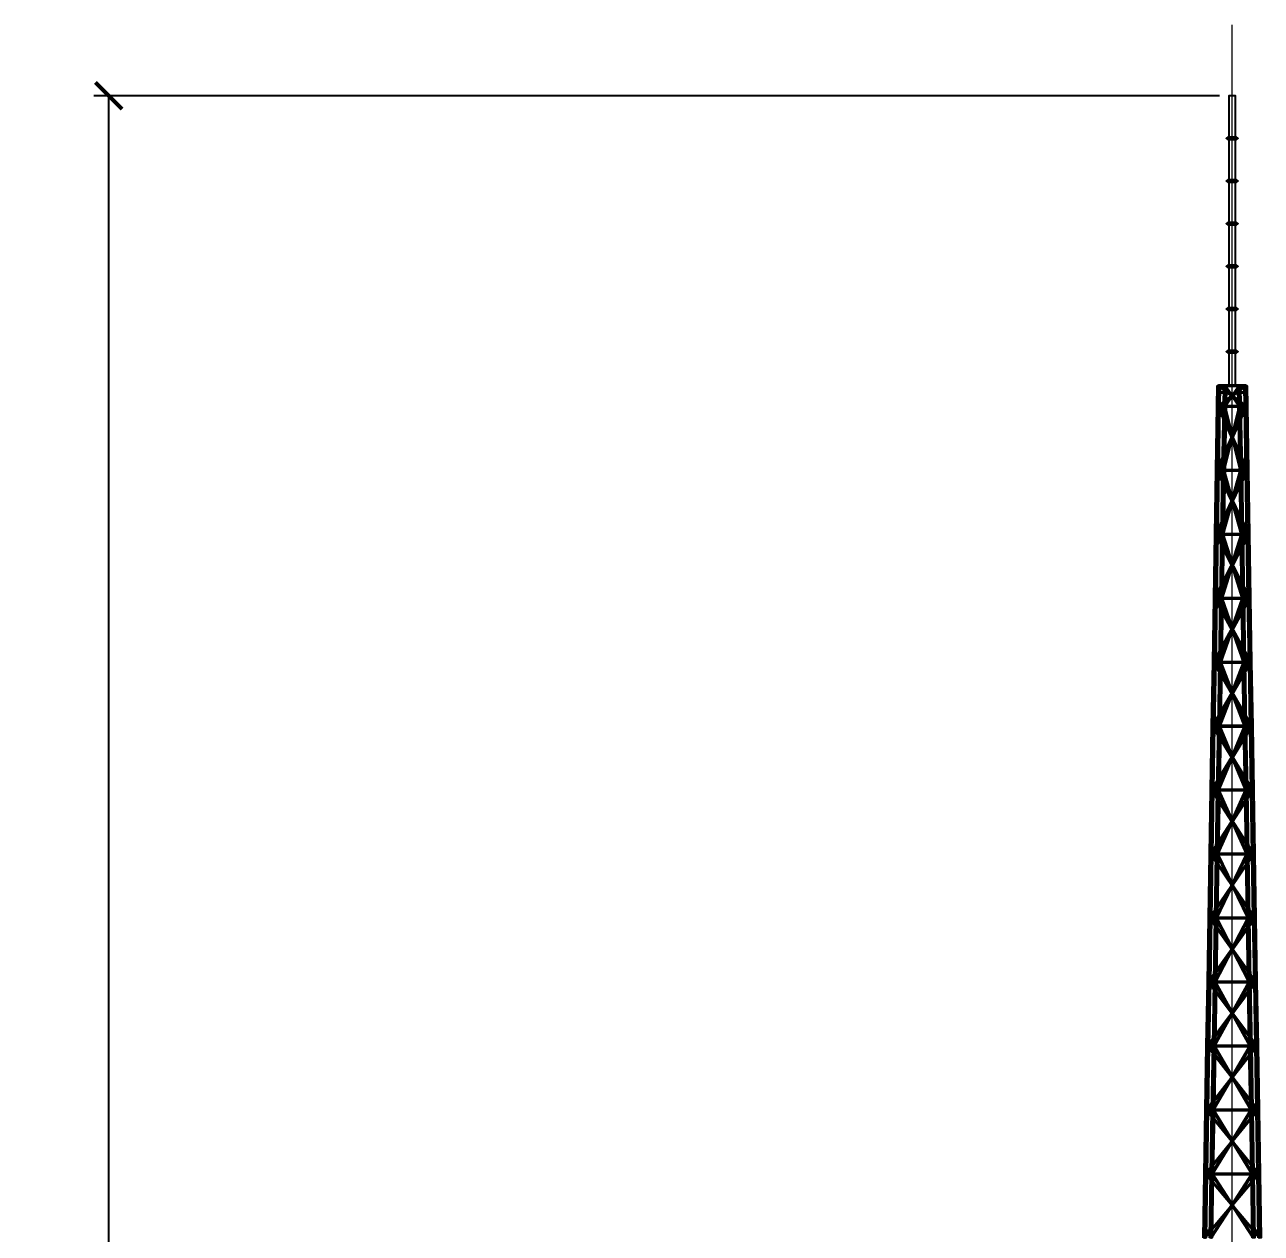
# Model space of a CAD drawing. Header units: millimetres. Extents: x -84906 to 117550, y -3000 to 338000.
# Drawn here: x -84906 to 2045, y 252970 to 338000 of the extents above; entities that cross this region are included whole.
import ezdxf

# ---------------------------------------------------------------- set-up
doc = ezdxf.new("R2010")
doc.units = ezdxf.units.MM
for name, color, linetype, lineweight in [('D-BMK-AXIS', 7, 'Continuous', 13), ('D-STR-ANTN', 7, 'Continuous', 25), ('D-STR-DIM', 7, 'Continuous', 13)]:
    doc.layers.add(name, color=color, linetype=linetype, lineweight=lineweight)
doc.styles.add('OpenSansCondensed-Light', font='OpenSansCondensed-Light.ttf')
doc.styles.add('TOWER_UNICODE', font='Arial Unicode.ttf')
doc.dimstyles.new('EZDXF', dxfattribs={"dimtxt": 0.25, "dimasz": 0.175, "dimexe": 0.375, "dimexo": 0.125, "dimgap": 0.1, "dimtad": 1, "dimlfac": 100, "dimzin": 12, "dimdsep": 46, "dimtxsty": 'OpenSansCondensed-Light', "dimblk": 'ARCHTICK', "dimcen": 2.5, "dimazin": 3, "dimtfac": 0.5, "dimtmove": 2, "dimatfit": 3})

# ---------------------------------------------------------------- blocks, each defined once
blk = doc.blocks.new('_ARCHTICK')
at = {"color": 0, "linetype": 'BYBLOCK', "const_width": 0.15}
blk.add_lwpolyline([(-0.5, -0.5), (0.5, 0.5)], dxfattribs=at)

msp = doc.modelspace()

# ---------------------------------------------------------------- linework, layer by layer
at = {"layer": 'D-BMK-AXIS'}
msp.add_line((0, -3000), (0, 338000), dxfattribs=at)
at = {"layer": 'D-STR-ANTN'}
for points in [[(-225, 312600), (225, 312600), (225, 333000), (-225, 333000)], [(-225, 329970), (-380, 329970), (-380, 330030), (-225, 330030)], [(-225, 329970), (-380, 329970), (-380, 330030), (-225, 330030)], [(-380, 330022), (380, 330022), (380, 329978), (-380, 329978)], [(380, 329978), (-380, 329978), (-380, 330022), (380, 330022)], [(-310, 329920), (310, 329920), (310, 330080), (-310, 330080)], [(225, 330030), (380, 330030), (380, 329970), (225, 329970)], [(225, 330030), (380, 330030), (380, 329970), (225, 329970)], [(-225, 326970), (-380, 326970), (-380, 327030), (-225, 327030)], [(-225, 326970), (-380, 326970), (-380, 327030), (-225, 327030)], [(-380, 327022), (380, 327022), (380, 326978), (-380, 326978)], [(380, 326978), (-380, 326978), (-380, 327022), (380, 327022)], [(-310, 326920), (310, 326920), (310, 327080), (-310, 327080)], [(225, 327030), (380, 327030), (380, 326970), (225, 326970)], [(225, 327030), (380, 327030), (380, 326970), (225, 326970)], [(-225, 323970), (-380, 323970), (-380, 324030), (-225, 324030)], [(-225, 323970), (-380, 323970), (-380, 324030), (-225, 324030)], [(-380, 324022), (380, 324022), (380, 323978), (-380, 323978)], [(380, 323978), (-380, 323978), (-380, 324022), (380, 324022)], [(-310, 323920), (310, 323920), (310, 324080), (-310, 324080)], [(225, 324030), (380, 324030), (380, 323970), (225, 323970)], [(225, 324030), (380, 324030), (380, 323970), (225, 323970)], [(-225, 320970), (-380, 320970), (-380, 321030), (-225, 321030)], [(-225, 320970), (-380, 320970), (-380, 321030), (-225, 321030)], [(-380, 321022), (380, 321022), (380, 320978), (-380, 320978)], [(380, 320978), (-380, 320978), (-380, 321022), (380, 321022)], [(-310, 320920), (310, 320920), (310, 321080), (-310, 321080)], [(225, 321030), (380, 321030), (380, 320970), (225, 320970)], [(225, 321030), (380, 321030), (380, 320970), (225, 320970)], [(-225, 317970), (-380, 317970), (-380, 318030), (-225, 318030)], [(-225, 317970), (-380, 317970), (-380, 318030), (-225, 318030)], [(-380, 318022), (380, 318022), (380, 317978), (-380, 317978)], [(380, 317978), (-380, 317978), (-380, 318022), (380, 318022)], [(-310, 317920), (310, 317920), (310, 318080), (-310, 318080)], [(225, 318030), (380, 318030), (380, 317970), (225, 317970)], [(225, 318030), (380, 318030), (380, 317970), (225, 317970)], [(-225, 314970), (-380, 314970), (-380, 315030), (-225, 315030)], [(-225, 314970), (-380, 314970), (-380, 315030), (-225, 315030)], [(-380, 315022), (380, 315022), (380, 314978), (-380, 314978)], [(380, 314978), (-380, 314978), (-380, 315022), (380, 315022)], [(-310, 314920), (310, 314920), (310, 315080), (-310, 315080)], [(225, 315030), (380, 315030), (380, 314970), (225, 314970)], [(225, 315030), (380, 315030), (380, 314970), (225, 314970)], [(-1069.2, 311151.8), (-1045, 312601.8), (-835, 312598.2), (-859.2, 311148.2)], [(-1069.2, 311151.8), (-1045, 312601.8), (-835, 312598.2), (-859.2, 311148.2)], [(-1014.2, 311150.8), (-990, 312600.8), (-890, 312599.2), (-914.2, 311149.2)], [(-1014.2, 311150.8), (-990, 312600.8), (-890, 312599.2), (-914.2, 311149.2)], [(-994.5, 311189.8), (909.7, 312639.8), (970.3, 312560.2), (-933.9, 311110.2)], [(-994.5, 311189.8), (909.7, 312639.8), (970.3, 312560.2), (-933.9, 311110.2)], [(933.9, 311110.2), (-970.3, 312560.2), (-909.7, 312639.8), (994.5, 311189.8)], [(933.9, 311110.2), (-970.3, 312560.2), (-909.7, 312639.8), (994.5, 311189.8)], [(-508, 312072), (-948, 312072), (-948, 312168), (-508, 312168)], [(-508, 312072), (-948, 312072), (-948, 312168), (-508, 312168)], [(-502.7, 312392), (-942.7, 312392), (-942.7, 312488), (-502.7, 312488)], [(-502.7, 312392), (-942.7, 312392), (-942.7, 312488), (-502.7, 312488)], [(-940, 312660), (940, 312660), (940, 312540), (-940, 312540)], [(940, 312540), (-940, 312540), (-940, 312660), (940, 312660)], [(-619.2, 311151.6), (-595, 312601.6), (-405, 312598.4), (-429.2, 311148.4)], [(-619.2, 311151.6), (-595, 312601.6), (-405, 312598.4), (-429.2, 311148.4)], [(-564.2, 311150.7), (-540, 312600.7), (-460, 312599.3), (-484.2, 311149.3)], [(-564.2, 311150.7), (-540, 312600.7), (-460, 312599.3), (-484.2, 311149.3)], [(-556.9, 311173.1), (467.3, 312623.1), (532.7, 312576.9), (-491.5, 311126.9)], [(-556.9, 311173.1), (467.3, 312623.1), (532.7, 312576.9), (-491.5, 311126.9)], [(491.5, 311126.9), (-532.7, 312576.9), (-467.3, 312623.1), (556.9, 311173.1)], [(491.5, 311126.9), (-532.7, 312576.9), (-467.3, 312623.1), (556.9, 311173.1)], [(-500, 312650), (500, 312650), (500, 312550), (-500, 312550)], [(500, 312550), (-500, 312550), (-500, 312650), (500, 312650)], [(429.2, 311148.4), (405, 312598.4), (595, 312601.6), (619.2, 311151.6)], [(429.2, 311148.4), (405, 312598.4), (595, 312601.6), (619.2, 311151.6)], [(484.2, 311149.3), (460, 312599.3), (540, 312600.7), (564.2, 311150.7)], [(484.2, 311149.3), (460, 312599.3), (540, 312600.7), (564.2, 311150.7)], [(502.7, 312488), (942.7, 312488), (942.7, 312392), (502.7, 312392)], [(502.7, 312488), (942.7, 312488), (942.7, 312392), (502.7, 312392)], [(508, 312168), (948, 312168), (948, 312072), (508, 312072)], [(508, 312168), (948, 312168), (948, 312072), (508, 312072)], [(859.2, 311148.2), (835, 312598.2), (1045, 312601.8), (1069.2, 311151.8)], [(859.2, 311148.2), (835, 312598.2), (1045, 312601.8), (1069.2, 311151.8)], [(914.2, 311149.2), (890, 312599.2), (990, 312600.8), (1014.2, 311150.8)], [(914.2, 311149.2), (890, 312599.2), (990, 312600.8), (1014.2, 311150.8)], [(-521.5, 311262), (-961.5, 311262), (-961.5, 311358), (-521.5, 311358)], [(-521.5, 311262), (-961.5, 311262), (-961.5, 311358), (-521.5, 311358)], [(521.5, 311358), (961.5, 311358), (961.5, 311262), (521.5, 311262)], [(521.5, 311358), (961.5, 311358), (961.5, 311262), (521.5, 311262)], [(-1144.2, 306651.8), (-1069.2, 311151.8), (-859.2, 311148.2), (-934.3, 306648.2)], [(-1144.2, 306651.8), (-1069.2, 311151.8), (-859.2, 311148.2), (-934.3, 306648.2)], [(-1089.2, 306650.8), (-1014.2, 311150.8), (-914.2, 311149.2), (-989.3, 306649.2)], [(-1089.2, 306650.8), (-1014.2, 311150.8), (-914.2, 311149.2), (-989.3, 306649.2)], [(-1084.9, 306670.3), (918.5, 311170.3), (1009.9, 311129.7), (-993.6, 306629.7)], [(-1084.9, 306670.3), (918.5, 311170.3), (1009.9, 311129.7), (-993.6, 306629.7)], [(993.6, 306629.7), (-1009.9, 311129.7), (-918.5, 311170.3), (1084.9, 306670.3)], [(993.6, 306629.7), (-1009.9, 311129.7), (-918.5, 311170.3), (1084.9, 306670.3)], [(-526.9, 310942), (-966.9, 310942), (-966.9, 311038), (-526.9, 311038)], [(-526.9, 310942), (-966.9, 310942), (-966.9, 311038), (-526.9, 311038)], [(-964.2, 311210), (964.2, 311210), (964.2, 311090), (-964.2, 311090)], [(964.2, 311090), (-964.2, 311090), (-964.2, 311210), (964.2, 311210)], [(-694.2, 306651.6), (-619.2, 311151.6), (-429.2, 311148.4), (-504.3, 306648.4)], [(-694.2, 306651.6), (-619.2, 311151.6), (-429.2, 311148.4), (-504.3, 306648.4)], [(-639.2, 306650.7), (-564.2, 311150.7), (-484.2, 311149.3), (-559.3, 306649.3)], [(-639.2, 306650.7), (-564.2, 311150.7), (-484.2, 311149.3), (-559.3, 306649.3)], [(-638.1, 306659.7), (485.4, 311159.7), (563, 311140.3), (-560.4, 306640.3)], [(-638.1, 306659.7), (485.4, 311159.7), (563, 311140.3), (-560.4, 306640.3)], [(560.4, 306640.3), (-563, 311140.3), (-485.4, 311159.7), (638.1, 306659.7)], [(560.4, 306640.3), (-563, 311140.3), (-485.4, 311159.7), (638.1, 306659.7)], [(-524.2, 311200), (524.2, 311200), (524.2, 311100), (-524.2, 311100)], [(524.2, 311100), (-524.2, 311100), (-524.2, 311200), (524.2, 311200)], [(504.3, 306648.4), (429.2, 311148.4), (619.2, 311151.6), (694.2, 306651.6)], [(504.3, 306648.4), (429.2, 311148.4), (619.2, 311151.6), (694.2, 306651.6)], [(559.3, 306649.3), (484.2, 311149.3), (564.2, 311150.7), (639.2, 306650.7)], [(559.3, 306649.3), (484.2, 311149.3), (564.2, 311150.7), (639.2, 306650.7)], [(526.9, 311038), (966.9, 311038), (966.9, 310942), (526.9, 310942)], [(526.9, 311038), (966.9, 311038), (966.9, 310942), (526.9, 310942)], [(934.3, 306648.2), (859.2, 311148.2), (1069.2, 311151.8), (1144.2, 306651.8)], [(934.3, 306648.2), (859.2, 311148.2), (1069.2, 311151.8), (1144.2, 306651.8)], [(989.3, 306649.2), (914.2, 311149.2), (1014.2, 311150.8), (1089.2, 306650.8)], [(989.3, 306649.2), (914.2, 311149.2), (1014.2, 311150.8), (1089.2, 306650.8)], [(-1219.3, 302151.8), (-1144.2, 306651.8), (-934.3, 306648.2), (-1009.3, 302148.2)], [(-1219.3, 302151.8), (-1144.2, 306651.8), (-934.3, 306648.2), (-1009.3, 302148.2)], [(-1164.3, 302150.8), (-1089.2, 306650.8), (-989.3, 306649.2), (-1064.3, 302149.2)], [(-1164.3, 302150.8), (-1089.2, 306650.8), (-989.3, 306649.2), (-1064.3, 302149.2)], [(-1159.4, 302171.6), (994.1, 306671.6), (1084.4, 306628.4), (-1069.2, 302128.4)], [(-1159.4, 302171.6), (994.1, 306671.6), (1084.4, 306628.4), (-1069.2, 302128.4)], [(1069.2, 302128.4), (-1084.4, 306628.4), (-994.1, 306671.6), (1159.4, 302171.6)], [(1069.2, 302128.4), (-1084.4, 306628.4), (-994.1, 306671.6), (1159.4, 302171.6)], [(-601.9, 306442), (-1041.9, 306442), (-1041.9, 306538), (-601.9, 306538)], [(-601.9, 306442), (-1041.9, 306442), (-1041.9, 306538), (-601.9, 306538)], [(-1039.2, 306710), (1039.2, 306710), (1039.2, 306590), (-1039.2, 306590)], [(1039.2, 306590), (-1039.2, 306590), (-1039.2, 306710), (1039.2, 306710)], [(-596.6, 306762), (-1036.6, 306762), (-1036.6, 306858), (-596.6, 306858)], [(-596.6, 306762), (-1036.6, 306762), (-1036.6, 306858), (-596.6, 306858)], [(-769.3, 302151.6), (-694.2, 306651.6), (-504.3, 306648.4), (-579.3, 302148.4)], [(-769.3, 302151.6), (-694.2, 306651.6), (-504.3, 306648.4), (-579.3, 302148.4)], [(-714.3, 302150.7), (-639.2, 306650.7), (-559.3, 306649.3), (-634.3, 302149.3)], [(-714.3, 302150.7), (-639.2, 306650.7), (-559.3, 306649.3), (-634.3, 302149.3)], [(-712.8, 302160.9), (560.8, 306660.9), (637.7, 306639.1), (-635.8, 302139.1)], [(-712.8, 302160.9), (560.8, 306660.9), (637.7, 306639.1), (-635.8, 302139.1)], [(635.8, 302139.1), (-637.7, 306639.1), (-560.8, 306660.9), (712.8, 302160.9)], [(635.8, 302139.1), (-637.7, 306639.1), (-560.8, 306660.9), (712.8, 302160.9)], [(-599.2, 306700), (599.2, 306700), (599.2, 306600), (-599.2, 306600)], [(599.2, 306600), (-599.2, 306600), (-599.2, 306700), (599.2, 306700)], [(579.3, 302148.4), (504.3, 306648.4), (694.2, 306651.6), (769.3, 302151.6)], [(579.3, 302148.4), (504.3, 306648.4), (694.2, 306651.6), (769.3, 302151.6)], [(634.3, 302149.3), (559.3, 306649.3), (639.2, 306650.7), (714.3, 302150.7)], [(634.3, 302149.3), (559.3, 306649.3), (639.2, 306650.7), (714.3, 302150.7)], [(596.6, 306858), (1036.6, 306858), (1036.6, 306762), (596.6, 306762)], [(596.6, 306858), (1036.6, 306858), (1036.6, 306762), (596.6, 306762)], [(601.9, 306538), (1041.9, 306538), (1041.9, 306442), (601.9, 306442)], [(601.9, 306538), (1041.9, 306538), (1041.9, 306442), (601.9, 306442)], [(1009.3, 302148.2), (934.3, 306648.2), (1144.2, 306651.8), (1219.3, 302151.8)], [(1009.3, 302148.2), (934.3, 306648.2), (1144.2, 306651.8), (1219.3, 302151.8)], [(1064.3, 302149.2), (989.3, 306649.2), (1089.2, 306650.8), (1164.3, 302150.8)], [(1064.3, 302149.2), (989.3, 306649.2), (1089.2, 306650.8), (1164.3, 302150.8)], [(-1294.4, 297651.8), (-1219.3, 302151.8), (-1009.3, 302148.2), (-1084.4, 297648.2)], [(-1294.4, 297651.8), (-1219.3, 302151.8), (-1009.3, 302148.2), (-1084.4, 297648.2)], [(-1239.4, 297650.8), (-1164.3, 302150.8), (-1064.3, 302149.2), (-1139.4, 297649.2)], [(-1239.4, 297650.8), (-1164.3, 302150.8), (-1064.3, 302149.2), (-1139.4, 297649.2)], [(-1233.9, 297672.8), (1069.8, 302172.8), (1158.8, 302127.2), (-1144.9, 297627.2)], [(-1233.9, 297672.8), (1069.8, 302172.8), (1158.8, 302127.2), (-1144.9, 297627.2)], [(1144.9, 297627.2), (-1158.8, 302127.2), (-1069.8, 302172.8), (1233.9, 297672.8)], [(1144.9, 297627.2), (-1158.8, 302127.2), (-1069.8, 302172.8), (1233.9, 297672.8)], [(-677, 301942), (-1117, 301942), (-1117, 302038), (-677, 302038)], [(-677, 301942), (-1117, 301942), (-1117, 302038), (-677, 302038)], [(-1114.3, 302210), (1114.3, 302210), (1114.3, 302090), (-1114.3, 302090)], [(1114.3, 302090), (-1114.3, 302090), (-1114.3, 302210), (1114.3, 302210)], [(-671.6, 302262), (-1111.6, 302262), (-1111.6, 302358), (-671.6, 302358)], [(-671.6, 302262), (-1111.6, 302262), (-1111.6, 302358), (-671.6, 302358)], [(-844.4, 297651.6), (-769.3, 302151.6), (-579.3, 302148.4), (-654.4, 297648.4)], [(-844.4, 297651.6), (-769.3, 302151.6), (-579.3, 302148.4), (-654.4, 297648.4)], [(-789.4, 297650.7), (-714.3, 302150.7), (-634.3, 302149.3), (-709.4, 297649.3)], [(-789.4, 297650.7), (-714.3, 302150.7), (-634.3, 302149.3), (-709.4, 297649.3)], [(-787.5, 297662.1), (636.2, 302162.1), (712.4, 302137.9), (-711.2, 297637.9)], [(-787.5, 297662.1), (636.2, 302162.1), (712.4, 302137.9), (-711.2, 297637.9)], [(711.2, 297637.9), (-712.4, 302137.9), (-636.2, 302162.1), (787.5, 297662.1)], [(711.2, 297637.9), (-712.4, 302137.9), (-636.2, 302162.1), (787.5, 297662.1)], [(-674.3, 302200), (674.3, 302200), (674.3, 302100), (-674.3, 302100)], [(674.3, 302100), (-674.3, 302100), (-674.3, 302200), (674.3, 302200)], [(654.4, 297648.4), (579.3, 302148.4), (769.3, 302151.6), (844.4, 297651.6)], [(654.4, 297648.4), (579.3, 302148.4), (769.3, 302151.6), (844.4, 297651.6)], [(709.4, 297649.3), (634.3, 302149.3), (714.3, 302150.7), (789.4, 297650.7)], [(709.4, 297649.3), (634.3, 302149.3), (714.3, 302150.7), (789.4, 297650.7)], [(671.6, 302358), (1111.6, 302358), (1111.6, 302262), (671.6, 302262)], [(671.6, 302358), (1111.6, 302358), (1111.6, 302262), (671.6, 302262)], [(677, 302038), (1117, 302038), (1117, 301942), (677, 301942)], [(677, 302038), (1117, 302038), (1117, 301942), (677, 301942)], [(1084.4, 297648.2), (1009.3, 302148.2), (1219.3, 302151.8), (1294.4, 297651.8)], [(1084.4, 297648.2), (1009.3, 302148.2), (1219.3, 302151.8), (1294.4, 297651.8)], [(1139.4, 297649.2), (1064.3, 302149.2), (1164.3, 302150.8), (1239.4, 297650.8)], [(1139.4, 297649.2), (1064.3, 302149.2), (1164.3, 302150.8), (1239.4, 297650.8)], [(-1369.4, 293151.8), (-1294.4, 297651.8), (-1084.4, 297648.2), (-1159.5, 293148.2)], [(-1369.4, 293151.8), (-1294.4, 297651.8), (-1084.4, 297648.2), (-1159.5, 293148.2)], [(-1314.4, 293150.8), (-1239.4, 297650.8), (-1139.4, 297649.2), (-1214.4, 293149.2)], [(-1314.4, 293150.8), (-1239.4, 297650.8), (-1139.4, 297649.2), (-1214.4, 293149.2)], [(-1308.3, 293173.9), (1145.5, 297673.9), (1233.3, 297626.1), (-1220.5, 293126.1)], [(-1308.3, 293173.9), (1145.5, 297673.9), (1233.3, 297626.1), (-1220.5, 293126.1)], [(1220.5, 293126.1), (-1233.3, 297626.1), (-1145.5, 297673.9), (1308.3, 293173.9)], [(1220.5, 293126.1), (-1233.3, 297626.1), (-1145.5, 297673.9), (1308.3, 293173.9)], [(-752, 297442), (-1192, 297442), (-1192, 297538), (-752, 297538)], [(-752, 297442), (-1192, 297442), (-1192, 297538), (-752, 297538)], [(-1189.4, 297710), (1189.4, 297710), (1189.4, 297590), (-1189.4, 297590)], [(1189.4, 297590), (-1189.4, 297590), (-1189.4, 297710), (1189.4, 297710)], [(-746.7, 297762), (-1186.7, 297762), (-1186.7, 297858), (-746.7, 297858)], [(-746.7, 297762), (-1186.7, 297762), (-1186.7, 297858), (-746.7, 297858)], [(-919.4, 293151.6), (-844.4, 297651.6), (-654.4, 297648.4), (-729.5, 293148.4)], [(-919.4, 293151.6), (-844.4, 297651.6), (-654.4, 297648.4), (-729.5, 293148.4)], [(-864.4, 293150.7), (-789.4, 297650.7), (-709.4, 297649.3), (-784.4, 293149.3)], [(-864.4, 293150.7), (-789.4, 297650.7), (-709.4, 297649.3), (-784.4, 293149.3)], [(-862.2, 293163.2), (711.6, 297663.2), (787.1, 297636.8), (-786.7, 293136.8)], [(-862.2, 293163.2), (711.6, 297663.2), (787.1, 297636.8), (-786.7, 293136.8)], [(786.7, 293136.8), (-787.1, 297636.8), (-711.6, 297663.2), (862.2, 293163.2)], [(786.7, 293136.8), (-787.1, 297636.8), (-711.6, 297663.2), (862.2, 293163.2)], [(-749.4, 297700), (749.4, 297700), (749.4, 297600), (-749.4, 297600)], [(749.4, 297600), (-749.4, 297600), (-749.4, 297700), (749.4, 297700)], [(729.5, 293148.4), (654.4, 297648.4), (844.4, 297651.6), (919.4, 293151.6)], [(729.5, 293148.4), (654.4, 297648.4), (844.4, 297651.6), (919.4, 293151.6)], [(784.4, 293149.3), (709.4, 297649.3), (789.4, 297650.7), (864.4, 293150.7)], [(784.4, 293149.3), (709.4, 297649.3), (789.4, 297650.7), (864.4, 293150.7)], [(746.7, 297858), (1186.7, 297858), (1186.7, 297762), (746.7, 297762)], [(746.7, 297858), (1186.7, 297858), (1186.7, 297762), (746.7, 297762)], [(752, 297538), (1192, 297538), (1192, 297442), (752, 297442)], [(752, 297538), (1192, 297538), (1192, 297442), (752, 297442)], [(1159.5, 293148.2), (1084.4, 297648.2), (1294.4, 297651.8), (1369.4, 293151.8)], [(1159.5, 293148.2), (1084.4, 297648.2), (1294.4, 297651.8), (1369.4, 293151.8)], [(1214.4, 293149.2), (1139.4, 297649.2), (1239.4, 297650.8), (1314.4, 293150.8)], [(1214.4, 293149.2), (1139.4, 297649.2), (1239.4, 297650.8), (1314.4, 293150.8)], [(-1444.5, 288651.8), (-1369.4, 293151.8), (-1159.5, 293148.2), (-1234.5, 288648.2)], [(-1444.5, 288651.8), (-1369.4, 293151.8), (-1159.5, 293148.2), (-1234.5, 288648.2)], [(-1389.5, 288650.8), (-1314.4, 293150.8), (-1214.4, 293149.2), (-1289.5, 288649.2)], [(-1389.5, 288650.8), (-1314.4, 293150.8), (-1214.4, 293149.2), (-1289.5, 288649.2)], [(-1382.8, 288675), (1221.2, 293175), (1307.7, 293125), (-1296.2, 288625)], [(-1382.8, 288675), (1221.2, 293175), (1307.7, 293125), (-1296.2, 288625)], [(1296.2, 288625), (-1307.7, 293125), (-1221.2, 293175), (1382.8, 288675)], [(1296.2, 288625), (-1307.7, 293125), (-1221.2, 293175), (1382.8, 288675)], [(-827.1, 292942), (-1267.1, 292942), (-1267.1, 293038), (-827.1, 293038)], [(-827.1, 292942), (-1267.1, 292942), (-1267.1, 293038), (-827.1, 293038)], [(-1264.4, 293210), (1264.4, 293210), (1264.4, 293090), (-1264.4, 293090)], [(1264.4, 293090), (-1264.4, 293090), (-1264.4, 293210), (1264.4, 293210)], [(-821.8, 293262), (-1261.8, 293262), (-1261.8, 293358), (-821.8, 293358)], [(-821.8, 293262), (-1261.8, 293262), (-1261.8, 293358), (-821.8, 293358)], [(-994.5, 288651.6), (-919.4, 293151.6), (-729.5, 293148.4), (-804.5, 288648.4)], [(-994.5, 288651.6), (-919.4, 293151.6), (-729.5, 293148.4), (-804.5, 288648.4)], [(-939.5, 288650.7), (-864.4, 293150.7), (-784.4, 293149.3), (-859.5, 288649.3)], [(-939.5, 288650.7), (-864.4, 293150.7), (-784.4, 293149.3), (-859.5, 288649.3)], [(-936.9, 288664.3), (787.1, 293164.3), (861.8, 293135.7), (-862.1, 288635.7)], [(-936.9, 288664.3), (787.1, 293164.3), (861.8, 293135.7), (-862.1, 288635.7)], [(862.1, 288635.7), (-861.8, 293135.7), (-787.1, 293164.3), (936.9, 288664.3)], [(862.1, 288635.7), (-861.8, 293135.7), (-787.1, 293164.3), (936.9, 288664.3)], [(-824.4, 293200), (824.4, 293200), (824.4, 293100), (-824.4, 293100)], [(824.4, 293100), (-824.4, 293100), (-824.4, 293200), (824.4, 293200)], [(804.5, 288648.4), (729.5, 293148.4), (919.4, 293151.6), (994.5, 288651.6)], [(804.5, 288648.4), (729.5, 293148.4), (919.4, 293151.6), (994.5, 288651.6)], [(859.5, 288649.3), (784.4, 293149.3), (864.4, 293150.7), (939.5, 288650.7)], [(859.5, 288649.3), (784.4, 293149.3), (864.4, 293150.7), (939.5, 288650.7)], [(821.8, 293358), (1261.8, 293358), (1261.8, 293262), (821.8, 293262)], [(821.8, 293358), (1261.8, 293358), (1261.8, 293262), (821.8, 293262)], [(827.1, 293038), (1267.1, 293038), (1267.1, 292942), (827.1, 292942)], [(827.1, 293038), (1267.1, 293038), (1267.1, 292942), (827.1, 292942)], [(1234.5, 288648.2), (1159.5, 293148.2), (1369.4, 293151.8), (1444.5, 288651.8)], [(1234.5, 288648.2), (1159.5, 293148.2), (1369.4, 293151.8), (1444.5, 288651.8)], [(1289.5, 288649.2), (1214.4, 293149.2), (1314.4, 293150.8), (1389.5, 288650.8)], [(1289.5, 288649.2), (1214.4, 293149.2), (1314.4, 293150.8), (1389.5, 288650.8)], [(-1339.5, 288710), (1339.5, 288710), (1339.5, 288590), (-1339.5, 288590)], [(1339.5, 288590), (-1339.5, 288590), (-1339.5, 288710), (1339.5, 288710)], [(-896.8, 288762), (-1336.8, 288762), (-1336.8, 288858), (-896.8, 288858)], [(-896.8, 288762), (-1336.8, 288762), (-1336.8, 288858), (-896.8, 288858)], [(-899.5, 288700), (899.5, 288700), (899.5, 288600), (-899.5, 288600)], [(899.5, 288600), (-899.5, 288600), (-899.5, 288700), (899.5, 288700)], [(896.8, 288858), (1336.8, 288858), (1336.8, 288762), (896.8, 288762)], [(896.8, 288858), (1336.8, 288858), (1336.8, 288762), (896.8, 288762)], [(-1519.5, 284151.8), (-1444.5, 288651.8), (-1234.5, 288648.2), (-1309.6, 284148.2)], [(-1519.5, 284151.8), (-1444.5, 288651.8), (-1234.5, 288648.2), (-1309.6, 284148.2)], [(-1464.6, 284150.8), (-1389.5, 288650.8), (-1289.5, 288649.2), (-1364.6, 284149.2)], [(-1464.6, 284150.8), (-1389.5, 288650.8), (-1289.5, 288649.2), (-1364.6, 284149.2)], [(-1457.2, 284176.1), (1296.9, 288676.1), (1382.1, 288623.9), (-1371.9, 284123.9)], [(-1457.2, 284176.1), (1296.9, 288676.1), (1382.1, 288623.9), (-1371.9, 284123.9)], [(1371.9, 284123.9), (-1382.1, 288623.9), (-1296.9, 288676.1), (1457.2, 284176.1)], [(1371.9, 284123.9), (-1382.1, 288623.9), (-1296.9, 288676.1), (1457.2, 284176.1)], [(-902.2, 288442), (-1342.2, 288442), (-1342.2, 288538), (-902.2, 288538)], [(-902.2, 288442), (-1342.2, 288442), (-1342.2, 288538), (-902.2, 288538)], [(-1069.5, 284151.6), (-994.5, 288651.6), (-804.5, 288648.4), (-879.6, 284148.4)], [(-1069.5, 284151.6), (-994.5, 288651.6), (-804.5, 288648.4), (-879.6, 284148.4)], [(-1014.6, 284150.7), (-939.5, 288650.7), (-859.5, 288649.3), (-934.6, 284149.3)], [(-1014.6, 284150.7), (-939.5, 288650.7), (-859.5, 288649.3), (-934.6, 284149.3)], [(-1011.5, 284165.4), (862.6, 288665.4), (936.4, 288634.6), (-937.6, 284134.6)], [(-1011.5, 284165.4), (862.6, 288665.4), (936.4, 288634.6), (-937.6, 284134.6)], [(937.6, 284134.6), (-936.4, 288634.6), (-862.6, 288665.4), (1011.5, 284165.4)], [(937.6, 284134.6), (-936.4, 288634.6), (-862.6, 288665.4), (1011.5, 284165.4)], [(879.6, 284148.4), (804.5, 288648.4), (994.5, 288651.6), (1069.5, 284151.6)], [(879.6, 284148.4), (804.5, 288648.4), (994.5, 288651.6), (1069.5, 284151.6)], [(934.6, 284149.3), (859.5, 288649.3), (939.5, 288650.7), (1014.6, 284150.7)], [(934.6, 284149.3), (859.5, 288649.3), (939.5, 288650.7), (1014.6, 284150.7)], [(902.2, 288538), (1342.2, 288538), (1342.2, 288442), (902.2, 288442)], [(902.2, 288538), (1342.2, 288538), (1342.2, 288442), (902.2, 288442)], [(1309.6, 284148.2), (1234.5, 288648.2), (1444.5, 288651.8), (1519.5, 284151.8)], [(1309.6, 284148.2), (1234.5, 288648.2), (1444.5, 288651.8), (1519.5, 284151.8)], [(1364.6, 284149.2), (1289.5, 288649.2), (1389.5, 288650.8), (1464.6, 284150.8)], [(1364.6, 284149.2), (1289.5, 288649.2), (1389.5, 288650.8), (1464.6, 284150.8)], [(-971.9, 284262), (-1411.9, 284262), (-1411.9, 284358), (-971.9, 284358)], [(-971.9, 284262), (-1411.9, 284262), (-1411.9, 284358), (-971.9, 284358)], [(971.9, 284358), (1411.9, 284358), (1411.9, 284262), (971.9, 284262)], [(971.9, 284358), (1411.9, 284358), (1411.9, 284262), (971.9, 284262)], [(-1594.6, 279651.8), (-1519.5, 284151.8), (-1309.6, 284148.2), (-1384.6, 279648.2)], [(-1594.6, 279651.8), (-1519.5, 284151.8), (-1309.6, 284148.2), (-1384.6, 279648.2)], [(-1539.6, 279650.8), (-1464.6, 284150.8), (-1364.6, 284149.2), (-1439.6, 279649.2)], [(-1539.6, 279650.8), (-1464.6, 284150.8), (-1364.6, 284149.2), (-1439.6, 279649.2)], [(-1531.6, 279677.1), (1372.6, 284177.1), (1456.6, 284122.9), (-1447.6, 279622.9)], [(-1531.6, 279677.1), (1372.6, 284177.1), (1456.6, 284122.9), (-1447.6, 279622.9)], [(1447.6, 279622.9), (-1456.6, 284122.9), (-1372.6, 284177.1), (1531.6, 279677.1)], [(1447.6, 279622.9), (-1456.6, 284122.9), (-1372.6, 284177.1), (1531.6, 279677.1)], [(-977.2, 283942), (-1417.2, 283942), (-1417.2, 284038), (-977.2, 284038)], [(-977.2, 283942), (-1417.2, 283942), (-1417.2, 284038), (-977.2, 284038)], [(-1414.6, 284210), (1414.6, 284210), (1414.6, 284090), (-1414.6, 284090)], [(1414.6, 284090), (-1414.6, 284090), (-1414.6, 284210), (1414.6, 284210)], [(-1144.6, 279651.6), (-1069.5, 284151.6), (-879.6, 284148.4), (-954.6, 279648.4)], [(-1144.6, 279651.6), (-1069.5, 284151.6), (-879.6, 284148.4), (-954.6, 279648.4)], [(-1089.6, 279650.7), (-1014.6, 284150.7), (-934.6, 284149.3), (-1009.6, 279649.3)], [(-1089.6, 279650.7), (-1014.6, 284150.7), (-934.6, 284149.3), (-1009.6, 279649.3)], [(-1086.1, 279666.4), (938.1, 284166.4), (1011, 284133.6), (-1013.1, 279633.6)], [(-1086.1, 279666.4), (938.1, 284166.4), (1011, 284133.6), (-1013.1, 279633.6)], [(1013.1, 279633.6), (-1011, 284133.6), (-938.1, 284166.4), (1086.1, 279666.4)], [(1013.1, 279633.6), (-1011, 284133.6), (-938.1, 284166.4), (1086.1, 279666.4)], [(-974.6, 284200), (974.6, 284200), (974.6, 284100), (-974.6, 284100)], [(974.6, 284100), (-974.6, 284100), (-974.6, 284200), (974.6, 284200)], [(954.6, 279648.4), (879.6, 284148.4), (1069.5, 284151.6), (1144.6, 279651.6)], [(954.6, 279648.4), (879.6, 284148.4), (1069.5, 284151.6), (1144.6, 279651.6)], [(1009.6, 279649.3), (934.6, 284149.3), (1014.6, 284150.7), (1089.6, 279650.7)], [(1009.6, 279649.3), (934.6, 284149.3), (1014.6, 284150.7), (1089.6, 279650.7)], [(977.2, 284038), (1417.2, 284038), (1417.2, 283942), (977.2, 283942)], [(977.2, 284038), (1417.2, 284038), (1417.2, 283942), (977.2, 283942)], [(1384.6, 279648.2), (1309.6, 284148.2), (1519.5, 284151.8), (1594.6, 279651.8)], [(1384.6, 279648.2), (1309.6, 284148.2), (1519.5, 284151.8), (1594.6, 279651.8)], [(1439.6, 279649.2), (1364.6, 284149.2), (1464.6, 284150.8), (1539.6, 279650.8)], [(1439.6, 279649.2), (1364.6, 284149.2), (1464.6, 284150.8), (1539.6, 279650.8)], [(-1669.7, 275151.8), (-1594.6, 279651.8), (-1384.6, 279648.2), (-1459.7, 275148.2)], [(-1669.7, 275151.8), (-1594.6, 279651.8), (-1384.6, 279648.2), (-1459.7, 275148.2)], [(-1614.7, 275150.8), (-1539.6, 279650.8), (-1439.6, 279649.2), (-1514.7, 275149.2)], [(-1614.7, 275150.8), (-1539.6, 279650.8), (-1439.6, 279649.2), (-1514.7, 275149.2)], [(-1606.1, 275178.1), (1448.3, 279678.1), (1531, 279621.9), (-1523.3, 275121.9)], [(-1606.1, 275178.1), (1448.3, 279678.1), (1531, 279621.9), (-1523.3, 275121.9)], [(1523.3, 275121.9), (-1531, 279621.9), (-1448.3, 279678.1), (1606.1, 275178.1)], [(1523.3, 275121.9), (-1531, 279621.9), (-1448.3, 279678.1), (1606.1, 275178.1)], [(-1052.3, 279442), (-1492.3, 279442), (-1492.3, 279538), (-1052.3, 279538)], [(-1052.3, 279442), (-1492.3, 279442), (-1492.3, 279538), (-1052.3, 279538)], [(-1489.6, 279710), (1489.6, 279710), (1489.6, 279590), (-1489.6, 279590)], [(1489.6, 279590), (-1489.6, 279590), (-1489.6, 279710), (1489.6, 279710)], [(-1047, 279762), (-1487, 279762), (-1487, 279858), (-1047, 279858)], [(-1047, 279762), (-1487, 279762), (-1487, 279858), (-1047, 279858)], [(-1219.7, 275151.6), (-1144.6, 279651.6), (-954.6, 279648.4), (-1029.7, 275148.4)], [(-1219.7, 275151.6), (-1144.6, 279651.6), (-954.6, 279648.4), (-1029.7, 275148.4)], [(-1164.7, 275150.7), (-1089.6, 279650.7), (-1009.6, 279649.3), (-1084.7, 275149.3)], [(-1164.7, 275150.7), (-1089.6, 279650.7), (-1009.6, 279649.3), (-1084.7, 275149.3)], [(-1160.7, 275167.4), (1013.6, 279667.4), (1085.6, 279632.6), (-1088.7, 275132.6)], [(-1160.7, 275167.4), (1013.6, 279667.4), (1085.6, 279632.6), (-1088.7, 275132.6)], [(1088.7, 275132.6), (-1085.6, 279632.6), (-1013.6, 279667.4), (1160.7, 275167.4)], [(1088.7, 275132.6), (-1085.6, 279632.6), (-1013.6, 279667.4), (1160.7, 275167.4)], [(-1049.6, 279700), (1049.6, 279700), (1049.6, 279600), (-1049.6, 279600)], [(1049.6, 279600), (-1049.6, 279600), (-1049.6, 279700), (1049.6, 279700)], [(1029.7, 275148.4), (954.6, 279648.4), (1144.6, 279651.6), (1219.7, 275151.6)], [(1029.7, 275148.4), (954.6, 279648.4), (1144.6, 279651.6), (1219.7, 275151.6)], [(1084.7, 275149.3), (1009.6, 279649.3), (1089.6, 279650.7), (1164.7, 275150.7)], [(1084.7, 275149.3), (1009.6, 279649.3), (1089.6, 279650.7), (1164.7, 275150.7)], [(1047, 279858), (1487, 279858), (1487, 279762), (1047, 279762)], [(1047, 279858), (1487, 279858), (1487, 279762), (1047, 279762)], [(1052.3, 279538), (1492.3, 279538), (1492.3, 279442), (1052.3, 279442)], [(1052.3, 279538), (1492.3, 279538), (1492.3, 279442), (1052.3, 279442)], [(1459.7, 275148.2), (1384.6, 279648.2), (1594.6, 279651.8), (1669.7, 275151.8)], [(1459.7, 275148.2), (1384.6, 279648.2), (1594.6, 279651.8), (1669.7, 275151.8)], [(1514.7, 275149.2), (1439.6, 279649.2), (1539.6, 279650.8), (1614.7, 275150.8)], [(1514.7, 275149.2), (1439.6, 279649.2), (1539.6, 279650.8), (1614.7, 275150.8)], [(-1744.7, 270651.8), (-1669.7, 275151.8), (-1459.7, 275148.2), (-1534.8, 270648.2)], [(-1744.7, 270651.8), (-1669.7, 275151.8), (-1459.7, 275148.2), (-1534.8, 270648.2)], [(-1689.7, 270650.8), (-1614.7, 275150.8), (-1514.7, 275149.2), (-1589.8, 270649.2)], [(-1689.7, 270650.8), (-1614.7, 275150.8), (-1514.7, 275149.2), (-1589.8, 270649.2)], [(-1680.5, 270679), (1524, 275179), (1605.4, 275121), (-1599, 270621)], [(-1680.5, 270679), (1524, 275179), (1605.4, 275121), (-1599, 270621)], [(1599, 270621), (-1605.4, 275121), (-1524, 275179), (1680.5, 270679)], [(1599, 270621), (-1605.4, 275121), (-1524, 275179), (1680.5, 270679)], [(-1127.4, 274942), (-1567.4, 274942), (-1567.4, 275038), (-1127.4, 275038)], [(-1127.4, 274942), (-1567.4, 274942), (-1567.4, 275038), (-1127.4, 275038)], [(-1564.7, 275210), (1564.7, 275210), (1564.7, 275090), (-1564.7, 275090)], [(1564.7, 275090), (-1564.7, 275090), (-1564.7, 275210), (1564.7, 275210)], [(-1122, 275262), (-1562, 275262), (-1562, 275358), (-1122, 275358)], [(-1122, 275262), (-1562, 275262), (-1562, 275358), (-1122, 275358)], [(-1294.7, 270651.6), (-1219.7, 275151.6), (-1029.7, 275148.4), (-1104.8, 270648.4)], [(-1294.7, 270651.6), (-1219.7, 275151.6), (-1029.7, 275148.4), (-1104.8, 270648.4)], [(-1239.7, 270650.7), (-1164.7, 275150.7), (-1084.7, 275149.3), (-1159.8, 270649.3)], [(-1239.7, 270650.7), (-1164.7, 275150.7), (-1084.7, 275149.3), (-1159.8, 270649.3)], [(-1235.3, 270668.4), (1089.1, 275168.4), (1160.2, 275131.6), (-1164.2, 270631.6)], [(-1235.3, 270668.4), (1089.1, 275168.4), (1160.2, 275131.6), (-1164.2, 270631.6)], [(1164.2, 270631.6), (-1160.2, 275131.6), (-1089.1, 275168.4), (1235.3, 270668.4)], [(1164.2, 270631.6), (-1160.2, 275131.6), (-1089.1, 275168.4), (1235.3, 270668.4)], [(-1124.7, 275200), (1124.7, 275200), (1124.7, 275100), (-1124.7, 275100)], [(1124.7, 275100), (-1124.7, 275100), (-1124.7, 275200), (1124.7, 275200)], [(1104.8, 270648.4), (1029.7, 275148.4), (1219.7, 275151.6), (1294.7, 270651.6)], [(1104.8, 270648.4), (1029.7, 275148.4), (1219.7, 275151.6), (1294.7, 270651.6)], [(1159.8, 270649.3), (1084.7, 275149.3), (1164.7, 275150.7), (1239.7, 270650.7)], [(1159.8, 270649.3), (1084.7, 275149.3), (1164.7, 275150.7), (1239.7, 270650.7)], [(1122, 275358), (1562, 275358), (1562, 275262), (1122, 275262)], [(1122, 275358), (1562, 275358), (1562, 275262), (1122, 275262)], [(1127.4, 275038), (1567.4, 275038), (1567.4, 274942), (1127.4, 274942)], [(1127.4, 275038), (1567.4, 275038), (1567.4, 274942), (1127.4, 274942)], [(1534.8, 270648.2), (1459.7, 275148.2), (1669.7, 275151.8), (1744.7, 270651.8)], [(1534.8, 270648.2), (1459.7, 275148.2), (1669.7, 275151.8), (1744.7, 270651.8)], [(1589.8, 270649.2), (1514.7, 275149.2), (1614.7, 275150.8), (1689.7, 270650.8)], [(1589.8, 270649.2), (1514.7, 275149.2), (1614.7, 275150.8), (1689.7, 270650.8)], [(-1819.8, 266151.8), (-1744.7, 270651.8), (-1534.8, 270648.2), (-1609.8, 266148.2)], [(-1819.8, 266151.8), (-1744.7, 270651.8), (-1534.8, 270648.2), (-1609.8, 266148.2)], [(-1764.8, 266150.8), (-1689.7, 270650.8), (-1589.8, 270649.2), (-1664.8, 266149.2)], [(-1764.8, 266150.8), (-1689.7, 270650.8), (-1589.8, 270649.2), (-1664.8, 266149.2)], [(-1754.9, 266179.9), (1599.7, 270679.9), (1679.8, 270620.1), (-1674.7, 266120.1)], [(-1754.9, 266179.9), (1599.7, 270679.9), (1679.8, 270620.1), (-1674.7, 266120.1)], [(1674.7, 266120.1), (-1679.8, 270620.1), (-1599.7, 270679.9), (1754.9, 266179.9)], [(1674.7, 266120.1), (-1679.8, 270620.1), (-1599.7, 270679.9), (1754.9, 266179.9)], [(-1202.4, 270442), (-1642.4, 270442), (-1642.4, 270538), (-1202.4, 270538)], [(-1202.4, 270442), (-1642.4, 270442), (-1642.4, 270538), (-1202.4, 270538)], [(-1639.7, 270710), (1639.7, 270710), (1639.7, 270590), (-1639.7, 270590)], [(1639.7, 270590), (-1639.7, 270590), (-1639.7, 270710), (1639.7, 270710)], [(-1197.1, 270762), (-1637.1, 270762), (-1637.1, 270858), (-1197.1, 270858)], [(-1197.1, 270762), (-1637.1, 270762), (-1637.1, 270858), (-1197.1, 270858)], [(-1369.8, 266151.6), (-1294.7, 270651.6), (-1104.8, 270648.4), (-1179.8, 266148.4)], [(-1369.8, 266151.6), (-1294.7, 270651.6), (-1104.8, 270648.4), (-1179.8, 266148.4)], [(-1314.8, 266150.7), (-1239.7, 270650.7), (-1159.8, 270649.3), (-1234.8, 266149.3)], [(-1314.8, 266150.7), (-1239.7, 270650.7), (-1159.8, 270649.3), (-1234.8, 266149.3)], [(-1309.9, 266169.3), (1164.7, 270669.3), (1234.8, 270630.7), (-1239.8, 266130.7)], [(-1309.9, 266169.3), (1164.7, 270669.3), (1234.8, 270630.7), (-1239.8, 266130.7)], [(1239.8, 266130.7), (-1234.8, 270630.7), (-1164.7, 270669.3), (1309.9, 266169.3)], [(1239.8, 266130.7), (-1234.8, 270630.7), (-1164.7, 270669.3), (1309.9, 266169.3)], [(-1199.7, 270700), (1199.7, 270700), (1199.7, 270600), (-1199.7, 270600)], [(1199.7, 270600), (-1199.7, 270600), (-1199.7, 270700), (1199.7, 270700)], [(1179.8, 266148.4), (1104.8, 270648.4), (1294.7, 270651.6), (1369.8, 266151.6)], [(1179.8, 266148.4), (1104.8, 270648.4), (1294.7, 270651.6), (1369.8, 266151.6)], [(1234.8, 266149.3), (1159.8, 270649.3), (1239.7, 270650.7), (1314.8, 266150.7)], [(1234.8, 266149.3), (1159.8, 270649.3), (1239.7, 270650.7), (1314.8, 266150.7)], [(1197.1, 270858), (1637.1, 270858), (1637.1, 270762), (1197.1, 270762)], [(1197.1, 270858), (1637.1, 270858), (1637.1, 270762), (1197.1, 270762)], [(1202.4, 270538), (1642.4, 270538), (1642.4, 270442), (1202.4, 270442)], [(1202.4, 270538), (1642.4, 270538), (1642.4, 270442), (1202.4, 270442)], [(1609.8, 266148.2), (1534.8, 270648.2), (1744.7, 270651.8), (1819.8, 266151.8)], [(1609.8, 266148.2), (1534.8, 270648.2), (1744.7, 270651.8), (1819.8, 266151.8)], [(1664.8, 266149.2), (1589.8, 270649.2), (1689.7, 270650.8), (1764.8, 266150.8)], [(1664.8, 266149.2), (1589.8, 270649.2), (1689.7, 270650.8), (1764.8, 266150.8)], [(-1894.9, 261651.8), (-1819.8, 266151.8), (-1609.8, 266148.2), (-1684.9, 261648.2)], [(-1894.9, 261651.8), (-1819.8, 266151.8), (-1609.8, 266148.2), (-1684.9, 261648.2)], [(-1839.9, 261650.8), (-1764.8, 266150.8), (-1664.8, 266149.2), (-1739.9, 261649.2)], [(-1839.9, 261650.8), (-1764.8, 266150.8), (-1664.8, 266149.2), (-1739.9, 261649.2)], [(-1829.3, 261680.7), (1675.4, 266180.7), (1754.3, 266119.3), (-1750.4, 261619.3)], [(-1829.3, 261680.7), (1675.4, 266180.7), (1754.3, 266119.3), (-1750.4, 261619.3)], [(1750.4, 261619.3), (-1754.3, 266119.3), (-1675.4, 266180.7), (1829.3, 261680.7)], [(1750.4, 261619.3), (-1754.3, 266119.3), (-1675.4, 266180.7), (1829.3, 261680.7)], [(-1714.8, 266210), (1714.8, 266210), (1714.8, 266090), (-1714.8, 266090)], [(1714.8, 266090), (-1714.8, 266090), (-1714.8, 266210), (1714.8, 266210)], [(-1272.1, 266262), (-1712.1, 266262), (-1712.1, 266358), (-1272.1, 266358)], [(-1272.1, 266262), (-1712.1, 266262), (-1712.1, 266358), (-1272.1, 266358)], [(-1444.9, 261651.6), (-1369.8, 266151.6), (-1179.8, 266148.4), (-1254.9, 261648.4)], [(-1444.9, 261651.6), (-1369.8, 266151.6), (-1179.8, 266148.4), (-1254.9, 261648.4)], [(-1389.9, 261650.7), (-1314.8, 266150.7), (-1234.8, 266149.3), (-1309.9, 261649.3)], [(-1389.9, 261650.7), (-1314.8, 266150.7), (-1234.8, 266149.3), (-1309.9, 261649.3)], [(-1384.4, 261670.2), (1240.3, 266170.2), (1309.4, 266129.8), (-1315.3, 261629.8)], [(-1384.4, 261670.2), (1240.3, 266170.2), (1309.4, 266129.8), (-1315.3, 261629.8)], [(1315.3, 261629.8), (-1309.4, 266129.8), (-1240.3, 266170.2), (1384.4, 261670.2)], [(1315.3, 261629.8), (-1309.4, 266129.8), (-1240.3, 266170.2), (1384.4, 261670.2)], [(-1274.8, 266200), (1274.8, 266200), (1274.8, 266100), (-1274.8, 266100)], [(1274.8, 266100), (-1274.8, 266100), (-1274.8, 266200), (1274.8, 266200)], [(1254.9, 261648.4), (1179.8, 266148.4), (1369.8, 266151.6), (1444.9, 261651.6)], [(1254.9, 261648.4), (1179.8, 266148.4), (1369.8, 266151.6), (1444.9, 261651.6)], [(1309.9, 261649.3), (1234.8, 266149.3), (1314.8, 266150.7), (1389.9, 261650.7)], [(1309.9, 261649.3), (1234.8, 266149.3), (1314.8, 266150.7), (1389.9, 261650.7)], [(1272.1, 266358), (1712.1, 266358), (1712.1, 266262), (1272.1, 266262)], [(1272.1, 266358), (1712.1, 266358), (1712.1, 266262), (1272.1, 266262)], [(1684.9, 261648.2), (1609.8, 266148.2), (1819.8, 266151.8), (1894.9, 261651.8)], [(1684.9, 261648.2), (1609.8, 266148.2), (1819.8, 266151.8), (1894.9, 261651.8)], [(1739.9, 261649.2), (1664.8, 266149.2), (1764.8, 266150.8), (1839.9, 261650.8)], [(1739.9, 261649.2), (1664.8, 266149.2), (1764.8, 266150.8), (1839.9, 261650.8)], [(-1277.5, 265942), (-1717.5, 265942), (-1717.5, 266038), (-1277.5, 266038)], [(-1277.5, 265942), (-1717.5, 265942), (-1717.5, 266038), (-1277.5, 266038)], [(1277.5, 266038), (1717.5, 266038), (1717.5, 265942), (1277.5, 265942)], [(1277.5, 266038), (1717.5, 266038), (1717.5, 265942), (1277.5, 265942)], [(-1347.2, 261762), (-1787.2, 261762), (-1787.2, 261858), (-1347.2, 261858)], [(-1347.2, 261762), (-1787.2, 261762), (-1787.2, 261858), (-1347.2, 261858)], [(1347.2, 261858), (1787.2, 261858), (1787.2, 261762), (1347.2, 261762)], [(1347.2, 261858), (1787.2, 261858), (1787.2, 261762), (1347.2, 261762)], [(-1969.9, 257151.8), (-1894.9, 261651.8), (-1684.9, 261648.2), (-1760, 257148.2)], [(-1969.9, 257151.8), (-1894.9, 261651.8), (-1684.9, 261648.2), (-1760, 257148.2)], [(-1914.9, 257150.8), (-1839.9, 261650.8), (-1739.9, 261649.2), (-1814.9, 257149.2)], [(-1914.9, 257150.8), (-1839.9, 261650.8), (-1739.9, 261649.2), (-1814.9, 257149.2)], [(-1903.7, 257181.5), (1751.1, 261681.5), (1828.7, 261618.5), (-1826.1, 257118.5)], [(-1903.7, 257181.5), (1751.1, 261681.5), (1828.7, 261618.5), (-1826.1, 257118.5)], [(1826.1, 257118.5), (-1828.7, 261618.5), (-1751.1, 261681.5), (1903.7, 257181.5)], [(1826.1, 257118.5), (-1828.7, 261618.5), (-1751.1, 261681.5), (1903.7, 257181.5)], [(-1352.5, 261442), (-1792.5, 261442), (-1792.5, 261538), (-1352.5, 261538)], [(-1352.5, 261442), (-1792.5, 261442), (-1792.5, 261538), (-1352.5, 261538)], [(-1789.9, 261710), (1789.9, 261710), (1789.9, 261590), (-1789.9, 261590)], [(1789.9, 261590), (-1789.9, 261590), (-1789.9, 261710), (1789.9, 261710)], [(-1519.9, 257151.6), (-1444.9, 261651.6), (-1254.9, 261648.4), (-1330, 257148.4)], [(-1519.9, 257151.6), (-1444.9, 261651.6), (-1254.9, 261648.4), (-1330, 257148.4)], [(-1464.9, 257150.7), (-1389.9, 261650.7), (-1309.9, 261649.3), (-1384.9, 257149.3)], [(-1464.9, 257150.7), (-1389.9, 261650.7), (-1309.9, 261649.3), (-1384.9, 257149.3)], [(-1459, 257171), (1315.8, 261671), (1383.9, 261629), (-1390.9, 257129)], [(-1459, 257171), (1315.8, 261671), (1383.9, 261629), (-1390.9, 257129)], [(1390.9, 257129), (-1383.9, 261629), (-1315.8, 261671), (1459, 257171)], [(1390.9, 257129), (-1383.9, 261629), (-1315.8, 261671), (1459, 257171)], [(-1349.9, 261700), (1349.9, 261700), (1349.9, 261600), (-1349.9, 261600)], [(1349.9, 261600), (-1349.9, 261600), (-1349.9, 261700), (1349.9, 261700)], [(1330, 257148.4), (1254.9, 261648.4), (1444.9, 261651.6), (1519.9, 257151.6)], [(1330, 257148.4), (1254.9, 261648.4), (1444.9, 261651.6), (1519.9, 257151.6)], [(1384.9, 257149.3), (1309.9, 261649.3), (1389.9, 261650.7), (1464.9, 257150.7)], [(1384.9, 257149.3), (1309.9, 261649.3), (1389.9, 261650.7), (1464.9, 257150.7)], [(1352.5, 261538), (1792.5, 261538), (1792.5, 261442), (1352.5, 261442)], [(1352.5, 261538), (1792.5, 261538), (1792.5, 261442), (1352.5, 261442)], [(1760, 257148.2), (1684.9, 261648.2), (1894.9, 261651.8), (1969.9, 257151.8)], [(1760, 257148.2), (1684.9, 261648.2), (1894.9, 261651.8), (1969.9, 257151.8)], [(1814.9, 257149.2), (1739.9, 261649.2), (1839.9, 261650.8), (1914.9, 257150.8)], [(1814.9, 257149.2), (1739.9, 261649.2), (1839.9, 261650.8), (1914.9, 257150.8)], [(-2045, 252651.8), (-1969.9, 257151.8), (-1760, 257148.2), (-1835, 252648.2)], [(-2045, 252651.8), (-1969.9, 257151.8), (-1760, 257148.2), (-1835, 252648.2)], [(-1990, 252650.8), (-1914.9, 257150.8), (-1814.9, 257149.2), (-1890, 252649.2)], [(-1990, 252650.8), (-1914.9, 257150.8), (-1814.9, 257149.2), (-1890, 252649.2)], [(-1978.2, 252682.3), (1826.8, 257182.3), (1903.1, 257117.7), (-1901.8, 252617.7)], [(-1978.2, 252682.3), (1826.8, 257182.3), (1903.1, 257117.7), (-1901.8, 252617.7)], [(1901.8, 252617.7), (-1903.1, 257117.7), (-1826.8, 257182.3), (1978.2, 252682.3)], [(1901.8, 252617.7), (-1903.1, 257117.7), (-1826.8, 257182.3), (1978.2, 252682.3)], [(-1427.6, 256942), (-1867.6, 256942), (-1867.6, 257038), (-1427.6, 257038)], [(-1427.6, 256942), (-1867.6, 256942), (-1867.6, 257038), (-1427.6, 257038)], [(-1864.9, 257210), (1864.9, 257210), (1864.9, 257090), (-1864.9, 257090)], [(1864.9, 257090), (-1864.9, 257090), (-1864.9, 257210), (1864.9, 257210)], [(-1422.3, 257262), (-1862.3, 257262), (-1862.3, 257358), (-1422.3, 257358)], [(-1422.3, 257262), (-1862.3, 257262), (-1862.3, 257358), (-1422.3, 257358)], [(-1595, 252651.6), (-1519.9, 257151.6), (-1330, 257148.4), (-1405, 252648.4)], [(-1595, 252651.6), (-1519.9, 257151.6), (-1330, 257148.4), (-1405, 252648.4)], [(-1540, 252650.7), (-1464.9, 257150.7), (-1384.9, 257149.3), (-1460, 252649.3)], [(-1540, 252650.7), (-1464.9, 257150.7), (-1384.9, 257149.3), (-1460, 252649.3)], [(-1533.5, 252671.8), (1391.4, 257171.8), (1458.5, 257128.2), (-1466.5, 252628.2)], [(-1533.5, 252671.8), (1391.4, 257171.8), (1458.5, 257128.2), (-1466.5, 252628.2)], [(1466.5, 252628.2), (-1458.5, 257128.2), (-1391.4, 257171.8), (1533.5, 252671.8)], [(1466.5, 252628.2), (-1458.5, 257128.2), (-1391.4, 257171.8), (1533.5, 252671.8)], [(-1424.9, 257200), (1424.9, 257200), (1424.9, 257100), (-1424.9, 257100)], [(1424.9, 257100), (-1424.9, 257100), (-1424.9, 257200), (1424.9, 257200)], [(1405, 252648.4), (1330, 257148.4), (1519.9, 257151.6), (1595, 252651.6)], [(1405, 252648.4), (1330, 257148.4), (1519.9, 257151.6), (1595, 252651.6)], [(1460, 252649.3), (1384.9, 257149.3), (1464.9, 257150.7), (1540, 252650.7)], [(1460, 252649.3), (1384.9, 257149.3), (1464.9, 257150.7), (1540, 252650.7)], [(1422.3, 257358), (1862.3, 257358), (1862.3, 257262), (1422.3, 257262)], [(1422.3, 257358), (1862.3, 257358), (1862.3, 257262), (1422.3, 257262)], [(1427.6, 257038), (1867.6, 257038), (1867.6, 256942), (1427.6, 256942)], [(1427.6, 257038), (1867.6, 257038), (1867.6, 256942), (1427.6, 256942)], [(1835, 252648.2), (1760, 257148.2), (1969.9, 257151.8), (2045, 252651.8)], [(1835, 252648.2), (1760, 257148.2), (1969.9, 257151.8), (2045, 252651.8)], [(1890, 252649.2), (1814.9, 257149.2), (1914.9, 257150.8), (1990, 252650.8)], [(1890, 252649.2), (1814.9, 257149.2), (1914.9, 257150.8), (1990, 252650.8)], [(-1492, 253082), (-1932, 253082), (-1932, 253178), (-1492, 253178)], [(-1492, 253082), (-1932, 253082), (-1932, 253178), (-1492, 253178)], [(1492, 253178), (1932, 253178), (1932, 253082), (1492, 253082)], [(1492, 253178), (1932, 253178), (1932, 253082), (1492, 253082)]]:
    msp.add_lwpolyline(points, close=True, dxfattribs=at)
for points in [[(225, 333000), (225, 333000), (-225, 333000), (-225, 333000)], [(209, 333000), (209, 333000), (-209, 333000), (-209, 333000)], [(310, 330080), (310, 330080), (-310, 330080), (-310, 330080)], [(310, 329920), (310, 329920), (-310, 329920), (-310, 329920)], [(225, 330080), (225, 330080), (-225, 330080), (-225, 330080)], [(225, 329920), (225, 329920), (-225, 329920), (-225, 329920)], [(310, 327080), (310, 327080), (-310, 327080), (-310, 327080)], [(225, 327080), (225, 327080), (-225, 327080), (-225, 327080)], [(310, 326920), (310, 326920), (-310, 326920), (-310, 326920)], [(225, 326920), (225, 326920), (-225, 326920), (-225, 326920)], [(310, 324080), (310, 324080), (-310, 324080), (-310, 324080)], [(310, 323920), (310, 323920), (-310, 323920), (-310, 323920)], [(225, 324080), (225, 324080), (-225, 324080), (-225, 324080)], [(225, 323920), (225, 323920), (-225, 323920), (-225, 323920)], [(310, 321080), (310, 321080), (-310, 321080), (-310, 321080)], [(310, 320920), (310, 320920), (-310, 320920), (-310, 320920)], [(225, 321080), (225, 321080), (-225, 321080), (-225, 321080)], [(225, 320920), (225, 320920), (-225, 320920), (-225, 320920)], [(310, 318080), (310, 318080), (-310, 318080), (-310, 318080)], [(310, 317920), (310, 317920), (-310, 317920), (-310, 317920)], [(225, 318080), (225, 318080), (-225, 318080), (-225, 318080)], [(225, 317920), (225, 317920), (-225, 317920), (-225, 317920)], [(310, 315080), (310, 315080), (-310, 315080), (-310, 315080)], [(310, 314920), (310, 314920), (-310, 314920), (-310, 314920)], [(225, 315080), (225, 315080), (-225, 315080), (-225, 315080)], [(225, 314920), (225, 314920), (-225, 314920), (-225, 314920)], [(225, 312600), (225, 312600), (-225, 312600), (-225, 312600)], [(209, 312600), (209, 312600), (-209, 312600), (-209, 312600)]]:
    msp.add_lwpolyline(points, dxfattribs=at)
for centre, radius in [((-380, 330000), 22), ((380, 330000), 22), ((-380, 327000), 22), ((380, 327000), 22), ((-380, 324000), 22), ((380, 324000), 22), ((-380, 321000), 22), ((380, 321000), 22), ((-380, 318000), 22), ((380, 318000), 22), ((-380, 315000), 22), ((380, 315000), 22), ((-940, 312600), 60), ((-500, 312600), 50), ((500, 312600), 50), ((940, 312600), 60), ((-964.2, 311150), 60), ((-524.2, 311150), 50), ((524.2, 311150), 50), ((964.2, 311150), 60), ((-1039.2, 306650), 60), ((-599.2, 306650), 50), ((599.2, 306650), 50), ((1039.2, 306650), 60), ((-1114.3, 302150), 60), ((-674.3, 302150), 50), ((674.3, 302150), 50), ((1114.3, 302150), 60), ((-1189.4, 297650), 60), ((-749.4, 297650), 50), ((749.4, 297650), 50), ((1189.4, 297650), 60), ((-1264.4, 293150), 60), ((-824.4, 293150), 50), ((824.4, 293150), 50), ((1264.4, 293150), 60), ((-1339.5, 288650), 60), ((-899.5, 288650), 50), ((899.5, 288650), 50), ((1339.5, 288650), 60), ((-1414.6, 284150), 60), ((-974.6, 284150), 50), ((974.6, 284150), 50), ((1414.6, 284150), 60), ((-1489.6, 279650), 60), ((-1049.6, 279650), 50), ((1049.6, 279650), 50), ((1489.6, 279650), 60), ((-1564.7, 275150), 60), ((-1124.7, 275150), 50), ((1124.7, 275150), 50), ((1564.7, 275150), 60), ((-1639.7, 270650), 60), ((-1199.7, 270650), 50), ((1199.7, 270650), 50), ((1639.7, 270650), 60), ((-1714.8, 266150), 60), ((-1274.8, 266150), 50), ((1274.8, 266150), 50), ((1714.8, 266150), 60), ((-1789.9, 261650), 60), ((-1349.9, 261650), 50), ((1349.9, 261650), 50), ((1789.9, 261650), 60), ((-1864.9, 257150), 60), ((-1424.9, 257150), 50), ((1424.9, 257150), 50), ((1864.9, 257150), 60)]:
    msp.add_circle(centre, radius, dxfattribs=at)

# ---------------------------------------------------------------- dimensions: what is measured, and where the dimension line sits
at = {"layer": 'D-STR-DIM'}
msp.add_linear_dim(base=(-79000, 0), p1=(0, 0), p2=(0, 333000), angle=90, dimstyle='EZDXF', override={"dimtxt": 4200, "dimasz": 1875, "dimexe": 1050, "dimexo": 900, "dimgap": 1050, "dimtad": 1, "dimdec": 0, "dimlfac": 1, "dimlunit": 2, "dimtxsty": 'TOWER_UNICODE', "dimclrd": 7, "dimclre": 7, "dimclrt": 7}, dxfattribs=at).render()

doc.saveas('drawing.dxf')
